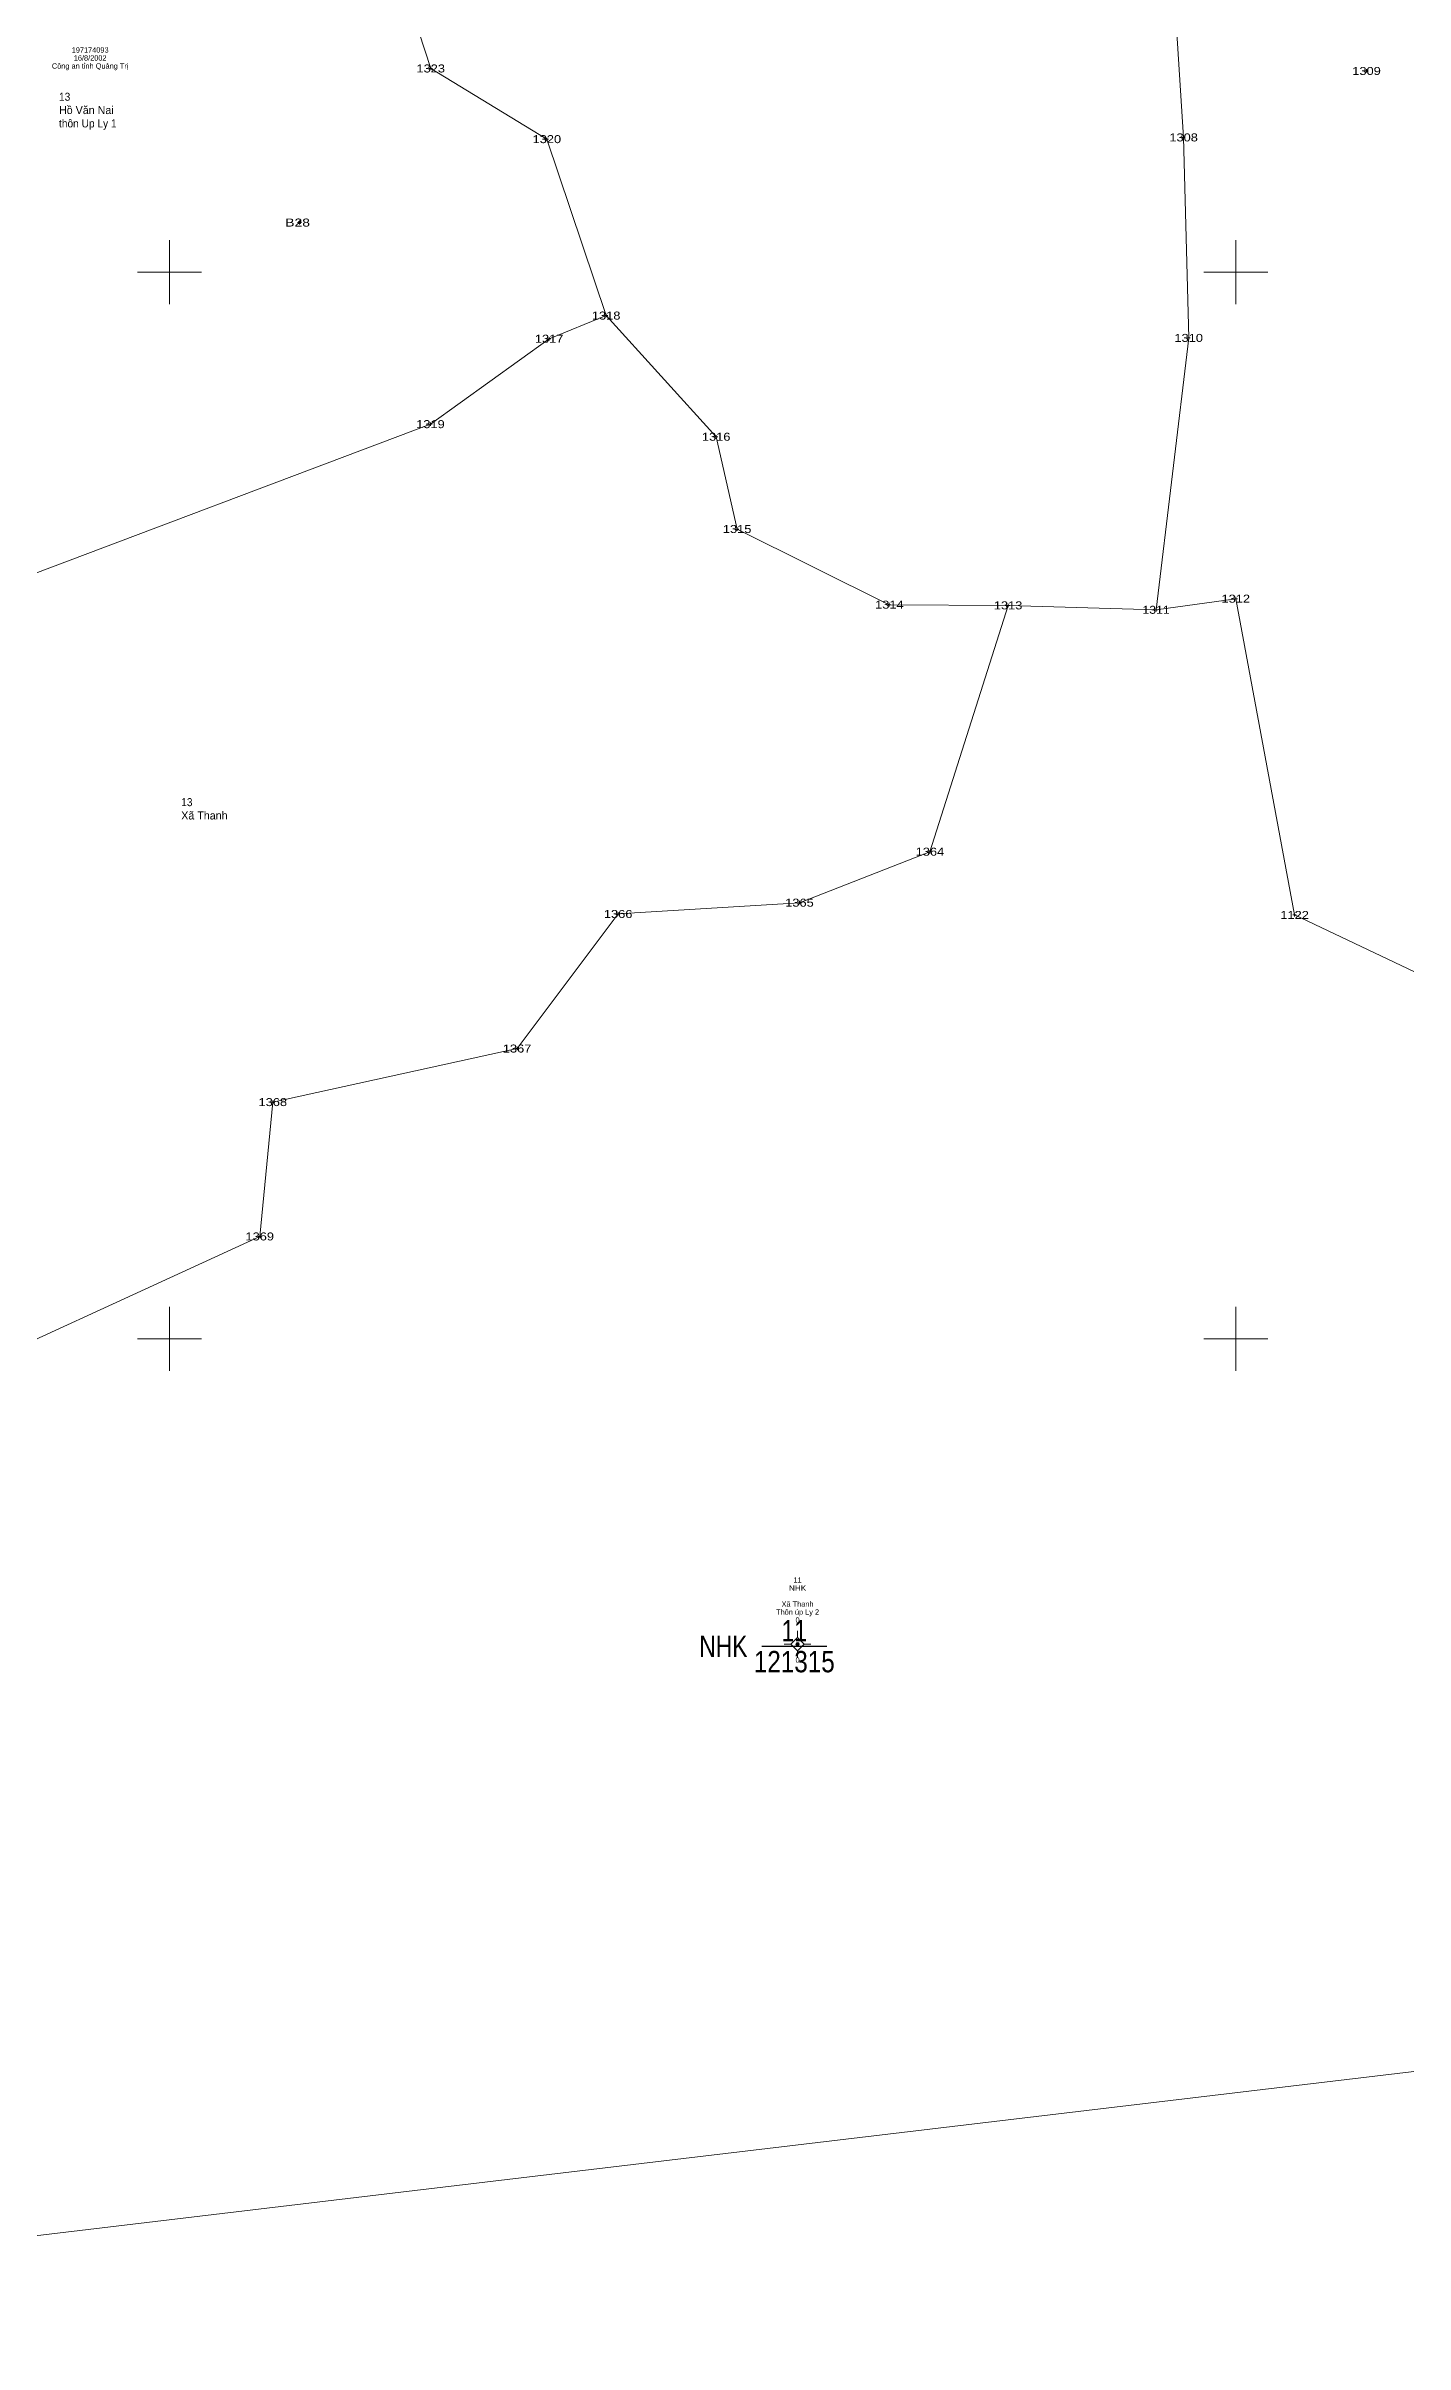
# Model space of a CAD drawing. Header units: metres. Extents: x 543779 to 545337, y 1825638 to 1827393.
# Drawn here: x 544576.9 to 544831.7, y 1826411.5 to 1826842.4 of the extents above; entities that cross this region are included whole.
import ezdxf
from ezdxf.enums import TextEntityAlignment as Align

# ---------------------------------------------------------------- set-up
doc = ezdxf.new("R2010")
doc.units = ezdxf.units.M
doc.header["$LTSCALE"] = 0.6
doc.header["$PDMODE"] = 32
doc.header["$PDSIZE"] = 0.3
for name, color, linetype, lineweight in [('10', 7, 'Continuous', 13), ('11', 7, 'Continuous', 13), ('13', 7, 'Continuous', 25), ('3', 7, 'Continuous', 13), ('4', 7, 'Continuous', 13), ('46', 7, 'Continuous', 13), ('63', 7, 'Continuous', 13)]:
    doc.layers.add(name, color=color, linetype=linetype, lineweight=lineweight)
for name, color, linetype in [('15', 7, 'Continuous'), ('5', 7, 'Continuous'), ('54', 7, 'Continuous')]:
    doc.layers.add(name, color=color, linetype=linetype)

msp = doc.modelspace()

# ---------------------------------------------------------------- hatches: boundary and pattern name
at = {"layer": '11'}
msp.add_hatch(color=256, dxfattribs=at).paths.add_polyline_path([(544718.0895, 1826542.76, 1), (544717.4895, 1826542.76, 1)])
at = {"layer": '3'}
for points in [[(544624.03, 1826809.27), (544624.15, 1826809.27), (544624.15, 1826809.32), (544624.03, 1826809.32)], [(544624.03, 1826809.27), (544624.15, 1826809.27), (544624.15, 1826809.32), (544624.03, 1826809.32)], [(544624.4321, 1826809.2921, 1), (544624.3721, 1826809.2921, 1)], [(544624.4321, 1826809.2921, 1), (544624.3721, 1826809.2921, 1)], [(544624.4321, 1826809.2919, 1), (544624.3721, 1826809.2919, 1)], [(544624.38, 1826809.54), (544624.43, 1826809.54), (544624.43, 1826809.67), (544624.38, 1826809.67)], [(544624.38, 1826809.54), (544624.43, 1826809.54), (544624.43, 1826809.66), (544624.38, 1826809.66)], [(544624.38, 1826808.92), (544624.43, 1826808.92), (544624.43, 1826809.04), (544624.38, 1826809.04)], [(544624.38, 1826808.91), (544624.43, 1826808.91), (544624.43, 1826809.04), (544624.38, 1826809.04)], [(544624.65, 1826809.27), (544624.78, 1826809.27), (544624.78, 1826809.32), (544624.65, 1826809.32)], [(544624.65, 1826809.27), (544624.78, 1826809.27), (544624.78, 1826809.32), (544624.65, 1826809.32)]]:
    msp.add_hatch(color=256, dxfattribs=at).paths.add_polyline_path(points)

# ---------------------------------------------------------------- linework, layer by layer
at = {"layer": '10'}
for points in [[(544785.01, 1826736.68), (544791.13, 1826787.66), (544790.18, 1826825.25), (544785.18, 1826903.61), (544781.36, 1826971.11)], [(544623.44, 1826944.37), (544629.05, 1826899.38), (544649, 1826838.18), (544670.78, 1826824.93), (544681.9, 1826791.85)], [(544681.9, 1826791.85), (544671.21, 1826787.51), (544648.95, 1826771.49), (544568.06, 1826740.98)], [(544681.9, 1826791.85), (544702.53, 1826769.13), (544706.46, 1826751.83), (544735, 1826737.64), (544757.27, 1826737.51), (544785.01, 1826736.68)], [(544757.27, 1826737.51), (544742.61, 1826691.33), (544718.15, 1826681.77), (544684.15, 1826679.65), (544665.2, 1826654.42), (544619.39, 1826644.38), (544616.94, 1826619.19), (544548.56, 1826587.82), (544526.47, 1826580.24), (544518.55, 1826601.18), (544381.98, 1826591.67)], [(544878.98, 1826584.11), (544880, 1826599.39), (544872.74, 1826615.46), (544888.25, 1826641.88), (544894.73, 1826668.09), (544884.98, 1826676.13), (544877.73, 1826670.55), (544863.47, 1826667.27), (544835.95, 1826667.59), (544810.99, 1826679.46), (544799.96, 1826738.77), (544785.01, 1826736.68)]]:
    msp.add_lwpolyline(points, dxfattribs=at)
at = {"layer": '11'}
for p, q in [((544717.79, 1826545.26), (544717.79, 1826544.01)), ((544716.54, 1826542.76), (544715.29, 1826542.76)), ((544717.79, 1826541.51), (544717.79, 1826540.26)), ((544720.29, 1826542.76), (544719.04, 1826542.76))]:
    msp.add_line(p, q, dxfattribs=at)
msp.add_lwpolyline([(544717.79, 1826544.01), (544716.54, 1826542.76), (544717.79, 1826541.51), (544719.04, 1826542.76)], close=True, dxfattribs=at)
msp.add_circle((544717.7895, 1826542.76), 0.3, dxfattribs=at)
at = {"layer": '13'}
msp.add_line((544711.1, 1826542.36), (544723.26, 1826542.36), dxfattribs=at)
at = {"layer": '3'}
msp.add_line((544624.53, 1826809.44), (544624.56, 1826809.48), dxfattribs=at)
msp.add_line((544624.53, 1826809.44), (544624.56, 1826809.48), dxfattribs=at)
for points in [[(544624.03, 1826809.27), (544624.15, 1826809.27), (544624.15, 1826809.32), (544624.03, 1826809.32)], [(544624.03, 1826809.27), (544624.15, 1826809.27), (544624.15, 1826809.32), (544624.03, 1826809.32)], [(544624.38, 1826809.54), (544624.43, 1826809.54), (544624.43, 1826809.67), (544624.38, 1826809.67)], [(544624.38, 1826809.54), (544624.43, 1826809.54), (544624.43, 1826809.66), (544624.38, 1826809.66)], [(544624.38, 1826808.92), (544624.43, 1826808.92), (544624.43, 1826809.04), (544624.38, 1826809.04)], [(544624.38, 1826808.91), (544624.43, 1826808.91), (544624.43, 1826809.04), (544624.38, 1826809.04)], [(544624.65, 1826809.27), (544624.78, 1826809.27), (544624.78, 1826809.32), (544624.65, 1826809.32)], [(544624.65, 1826809.27), (544624.78, 1826809.27), (544624.78, 1826809.32), (544624.65, 1826809.32)]]:
    msp.add_lwpolyline(points, close=True, dxfattribs=at)
for points in [[(544624.57, 1826809.48), (544624.56, 1826809.48), (544624.53, 1826809.44)], [(544624.54, 1826809.44), (544624.53, 1826809.44), (544624.56, 1826809.48)], [(544624.57, 1826809.48), (544624.56, 1826809.48), (544624.53, 1826809.44)], [(544624.57, 1826809.48), (544624.56, 1826809.48), (544624.53, 1826809.44)]]:
    msp.add_lwpolyline(points, dxfattribs=at)
for centre in [(544624.4021, 1826809.2921), (544624.4021, 1826809.2921), (544624.4021, 1826809.2919)]:
    msp.add_circle(centre, 0.03, dxfattribs=at)
for centre, radius, start, end in [((544624.4021, 1826809.2921), 0.25, 49.34484, 48.4242), ((544624.4021, 1826809.2921), 0.25, 49.34484, 48.4242), ((544624.4021, 1826809.2919), 0.25, 49.34484, 48.4242), ((544624.4021, 1826809.2921), 0.2, 49.22592, 47.74531), ((544624.4021, 1826809.2921), 0.2, 49.22592, 47.74531), ((544624.4021, 1826809.2919), 0.2, 49.22592, 47.74531)]:
    msp.add_arc(centre, radius, start, end, dxfattribs=at)
msp.add_point((544624.53, 1826809.44), dxfattribs=at)
at = {"layer": '4'}
for p, q in [((544649.31, 1826838.18), (544648.69, 1826838.18)), ((544649, 1826837.87), (544649, 1826838.49)), ((544824.48, 1826837.4), (544824.48, 1826838.02)), ((544824.8, 1826837.71), (544824.17, 1826837.71)), ((544670.78, 1826824.62), (544670.78, 1826825.25)), ((544790.5, 1826825.25), (544789.87, 1826825.25)), ((544790.18, 1826824.94), (544790.18, 1826825.56)), ((544671.09, 1826824.93), (544670.47, 1826824.93)), ((544682.21, 1826791.85), (544681.59, 1826791.85)), ((544681.9, 1826791.53), (544681.9, 1826792.16)), ((544671.52, 1826787.51), (544670.89, 1826787.51)), ((544671.21, 1826787.2), (544671.21, 1826787.82)), ((544791.44, 1826787.66), (544790.82, 1826787.66)), ((544791.13, 1826787.35), (544791.13, 1826787.97)), ((544649.26, 1826771.49), (544648.64, 1826771.49)), ((544648.95, 1826771.18), (544648.95, 1826771.8)), ((544702.84, 1826769.13), (544702.21, 1826769.13)), ((544702.53, 1826768.82), (544702.53, 1826769.44)), ((544706.77, 1826751.83), (544706.15, 1826751.83)), ((544706.46, 1826751.52), (544706.46, 1826752.14)), ((544799.96, 1826738.46), (544799.96, 1826739.09)), ((544735.31, 1826737.64), (544734.69, 1826737.64)), ((544735, 1826737.33), (544735, 1826737.96)), ((544757.58, 1826737.51), (544756.96, 1826737.51)), ((544757.27, 1826737.2), (544757.27, 1826737.82)), ((544785.33, 1826736.68), (544784.7, 1826736.68)), ((544785.01, 1826736.37), (544785.01, 1826736.99)), ((544800.27, 1826738.77), (544799.65, 1826738.77)), ((544742.61, 1826691.02), (544742.61, 1826691.64)), ((544742.92, 1826691.33), (544742.3, 1826691.33)), ((544684.46, 1826679.65), (544683.83, 1826679.65)), ((544684.15, 1826679.34), (544684.15, 1826679.96)), ((544718.46, 1826681.77), (544717.83, 1826681.77)), ((544718.15, 1826681.46), (544718.15, 1826682.09)), ((544811.31, 1826679.46), (544810.68, 1826679.46)), ((544810.99, 1826679.15), (544810.99, 1826679.77)), ((544665.51, 1826654.42), (544664.89, 1826654.42)), ((544665.2, 1826654.11), (544665.2, 1826654.73)), ((544619.7, 1826644.38), (544619.08, 1826644.38)), ((544619.39, 1826644.07), (544619.39, 1826644.69)), ((544617.25, 1826619.19), (544616.63, 1826619.19)), ((544616.94, 1826618.87), (544616.94, 1826619.5))]:
    msp.add_line(p, q, dxfattribs=at)
at = {"layer": '46'}
msp.add_line((544646.02, 1826440.28), (545251.43, 1826512.42), dxfattribs=at)
msp.add_lwpolyline([(544646.02, 1826440.28), (544404.64, 1826411.52), (544381.98, 1826591.67)], dxfattribs=at)
at = {"layer": '63'}
for p, q in [((544600, 1826794), (544600, 1826806)), ((544800, 1826794), (544800, 1826806)), ((544594, 1826800), (544606, 1826800)), ((544794, 1826800), (544806, 1826800)), ((544600, 1826594), (544600, 1826606)), ((544800, 1826594), (544800, 1826606)), ((544594, 1826600), (544606, 1826600)), ((544794, 1826600), (544806, 1826600))]:
    msp.add_line(p, q, dxfattribs=at)

# ---------------------------------------------------------------- texts
at = {"layer": '13'}
for s, width, p in [('11', 0.8, (544717.175, 1826543.25)), ('121315', 0.85, (544717.18, 1826537.47))]:
    msp.add_text(s, height=4, dxfattribs=dict(at, width=width)).set_placement(p, align=Align.CENTER)
at = {"layer": '13', "width": 0.8}
msp.add_text('NHK ', height=4, dxfattribs=at).set_placement((544709.58, 1826540.36), align=Align.RIGHT)
at = {"layer": '15', "width": 0.95}
for s, p in [('13', (544579.3, 1826832.13)), ('thôn Up Ly 1', (544579.3, 1826827.13)), ('13', (544602.22, 1826699.87))]:
    msp.add_text(s, height=1.5, dxfattribs=at).set_placement(p)
at = {"layer": '15'}
for s, p in [('Hồ Văn Nai', (544579.3, 1826829.63)), ('Xã Thanh', (544602.22, 1826697.37))]:
    msp.add_text(s, height=1.5, dxfattribs=at).set_placement(p)
at = {"layer": '5'}
for s, width, p in [('1323', 1.2, (544649, 1826837.43)), ('1309', 1.2, (544824.48, 1826836.96)), ('1320', 1.2, (544670.78, 1826824.18)), ('1308', 1.2, (544790.18, 1826824.5)), ('B28 ', 1.3, (544624.405, 1826808.54)), ('1318', 1.2, (544681.9, 1826791.1)), ('1317', 1.2, (544671.21, 1826786.76)), ('1310', 1.2, (544791.13, 1826786.91)), ('1319', 1.2, (544648.95, 1826770.74)), ('1316', 1.2, (544702.53, 1826768.38)), ('1315', 1.2, (544706.46, 1826751.08)), ('1312', 1.2, (544799.96, 1826738.02)), ('1314', 1.2, (544735, 1826736.89)), ('1313', 1.2, (544757.27, 1826736.76)), ('1311', 1.15, (544785.015, 1826735.93)), ('1364', 1.2, (544742.61, 1826690.58)), ('1366', 1.2, (544684.15, 1826678.9)), ('1365', 1.2, (544718.15, 1826681.02)), ('1122', 1.2, (544810.99, 1826678.71)), ('1367', 1.2, (544665.2, 1826653.67)), ('1368', 1.2, (544619.39, 1826643.63)), ('1369', 1.2, (544616.94, 1826618.44))]:
    msp.add_text(s, height=1.5, dxfattribs=dict(at, width=width)).set_placement(p, align=Align.CENTER)
at = {"layer": '54'}
for s, p in [('Công an tỉnh Quảng Trị', (544585.145, 1826838.15)), ('197174093', (544585.145, 1826841.15)), ('16/8/2002', (544585.145, 1826839.65)), ('Thôn úp Ly 2', (544717.795, 1826548.26))]:
    msp.add_text(s, height=1, dxfattribs=at).set_placement(p, align=Align.CENTER)
for s, width, p in [('NHK', 1.15, (544717.795, 1826552.76)), ('11', 0.85, (544717.79, 1826554.26)), ('Xã Thanh', 0.95, (544717.79, 1826549.76)), ('0', 0.9, (544717.79, 1826546.76)), ('0', 0.9, (544717.79, 1826539.26))]:
    msp.add_text(s, height=1, dxfattribs=dict(at, width=width)).set_placement(p, align=Align.CENTER)

doc.saveas('drawing.dxf')
